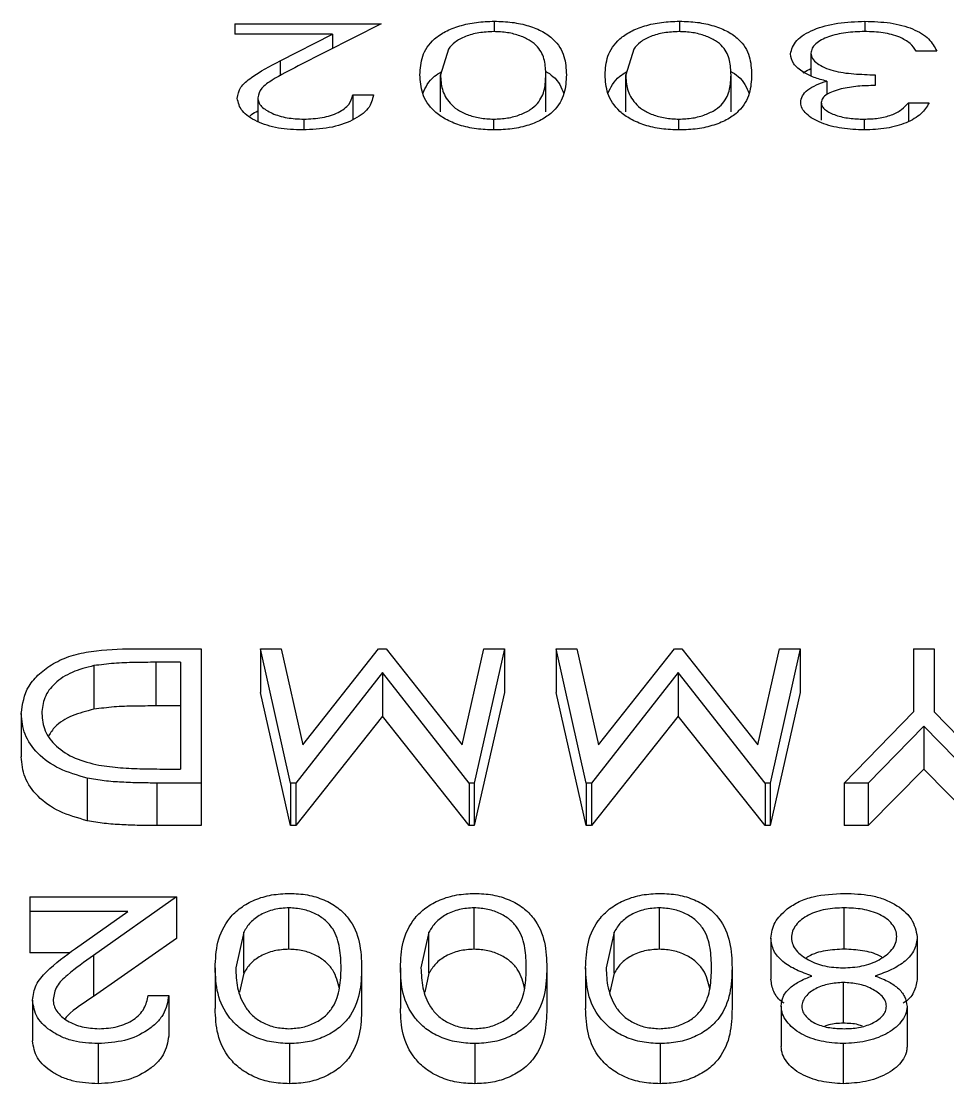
# Model space of a CAD drawing. Header units: millimetres. Extents: x -69706 to 52883, y -6882 to 68885.
# Drawn here: x 6770.5 to 6819.4, y 64374.3 to 64430.4 of the extents above; entities that cross this region are included whole.
import ezdxf

# ---------------------------------------------------------------- set-up
doc = ezdxf.new("R2010")
doc.units = ezdxf.units.MM
doc.layers.add('B2F-H-EQ-P-T20001$0$M-HVAC-EQPM', color=134, linetype='Continuous')

# ---------------------------------------------------------------- blocks, each defined once
blk = doc.blocks.new('B2F-H-EQ-P-T20001$0$CH-B2C-05、09-1000RT_20201019')
at = {"color": 0, "linetype": 'Continuous', "lineweight": 25}
for p, q in [((2867.123, 2989.028), (2874.857, 2989.028)), ((2867.123, 2989.028), (2867.123, 2988.481)), ((2874.857, 2989.028), (2870.479, 2986.803)), ((2880.834, 2989.165), (2880.834, 2988.604)), ((2890.617, 2989.165), (2890.617, 2988.604)), ((2900.409, 2989.165), (2900.409, 2988.611)), ((2872.294, 2988.481), (2867.123, 2988.481)), ((2869.523, 2987.071), (2872.294, 2988.481)), ((2872.294, 2988.481), (2872.294, 2987.725)), ((2878.413, 2987.697), (2877.991, 2986.333)), ((2888.196, 2987.697), (2887.774, 2986.333)), ((2904.206, 2987.586), (2903.12, 2987.586)), ((2869.523, 2987.071), (2869.523, 2986.285)), ((2877.991, 2984.375), (2877.991, 2986.333)), ((2883.554, 2984.375), (2883.554, 2986.333)), ((2887.774, 2984.375), (2887.774, 2986.333)), ((2893.337, 2984.375), (2893.337, 2986.333)), ((2898.399, 2986.004), (2898.399, 2985.298)), ((2900.949, 2986.333), (2900.949, 2985.772)), ((2868.344, 2985.123), (2868.344, 2983.86)), ((2873.364, 2985.277), (2874.45, 2985.277)), ((2873.364, 2985.277), (2873.364, 2983.961)), ((2898.1, 2984.869), (2898.1, 2983.94)), ((2902.713, 2984.852), (2903.799, 2984.852)), ((2902.713, 2984.852), (2902.713, 2983.887)), ((2870.772, 2983.996), (2870.772, 2983.446)), ((2880.8, 2983.437), (2880.8, 2983.996)), ((2890.583, 2983.437), (2890.583, 2983.996)), ((2900.36, 2983.996), (2900.36, 2983.423)), ((2861.759, 2956.03), (2865.346, 2956.03)), ((2865.346, 2956.03), (2865.346, 2948.937)), ((2870.077, 2948.937), (2868.48, 2956.03)), ((2868.48, 2956.03), (2869.572, 2956.03)), ((2868.48, 2956.03), (2868.48, 2953.719)), ((2869.572, 2956.03), (2870.719, 2950.963)), ((2870.719, 2950.963), (2874.726, 2956.03)), ((2874.726, 2956.03), (2875.116, 2956.03)), ((2875.116, 2956.03), (2879.132, 2950.963)), ((2879.132, 2950.963), (2880.274, 2956.03)), ((2881.37, 2956.03), (2879.778, 2948.937)), ((2880.274, 2956.03), (2881.37, 2956.03)), ((2881.37, 2956.03), (2881.37, 2953.719)), ((2884.098, 2956.03), (2884.098, 2953.719)), ((2885.694, 2948.937), (2884.098, 2956.03)), ((2884.098, 2956.03), (2885.19, 2956.03)), ((2885.19, 2956.03), (2886.337, 2950.963)), ((2886.337, 2950.963), (2890.344, 2956.03)), ((2890.344, 2956.03), (2890.734, 2956.03)), ((2890.734, 2956.03), (2894.749, 2950.963)), ((2894.749, 2950.963), (2895.892, 2956.03)), ((2896.988, 2956.03), (2895.396, 2948.937)), ((2895.892, 2956.03), (2896.988, 2956.03)), ((2896.988, 2956.03), (2896.988, 2953.719)), ((2902.972, 2956.03), (2902.972, 2952.69)), ((2902.972, 2956.03), (2904.057, 2956.03)), ((2904.057, 2956.03), (2904.057, 2952.69)), ((2859.681, 2955.136), (2859.681, 2952.833)), ((2864.26, 2955.314), (2862.948, 2955.314)), ((2862.948, 2955.314), (2862.948, 2953.009)), ((2864.26, 2955.314), (2864.26, 2949.676)), ((2874.925, 2954.775), (2870.344, 2948.937)), ((2879.513, 2948.937), (2874.925, 2954.775)), ((2874.925, 2954.775), (2874.925, 2952.476)), ((2890.543, 2954.775), (2885.961, 2948.937)), ((2890.543, 2954.775), (2890.543, 2952.476)), ((2895.131, 2948.937), (2890.543, 2954.775)), ((2870.077, 2946.691), (2868.48, 2953.719)), ((2881.37, 2953.719), (2879.778, 2946.691)), ((2885.694, 2946.691), (2884.098, 2953.719)), ((2896.988, 2953.719), (2895.396, 2946.691)), ((2864.26, 2953.009), (2862.948, 2953.009)), ((2855.848, 2952.605), (2855.848, 2950.325)), ((2874.925, 2952.476), (2870.344, 2946.691)), ((2879.513, 2946.691), (2874.925, 2952.476)), ((2890.543, 2952.476), (2885.961, 2946.691)), ((2895.131, 2946.691), (2890.543, 2952.476)), ((2899.308, 2948.937), (2902.972, 2952.69)), ((2904.057, 2952.69), (2907.721, 2948.937)), ((2903.515, 2951.949), (2900.578, 2948.937)), ((2906.451, 2948.937), (2903.515, 2951.949)), ((2903.515, 2951.949), (2903.515, 2949.675)), ((2863.457, 2949.676), (2864.26, 2949.676)), ((2903.515, 2949.675), (2900.578, 2946.691)), ((2906.451, 2946.691), (2903.515, 2949.675)), ((2859.335, 2949.197), (2859.335, 2946.949)), ((2863.007, 2948.937), (2863.007, 2946.691)), ((2865.346, 2948.937), (2863.007, 2948.937)), ((2865.346, 2948.937), (2865.346, 2946.691)), ((2870.344, 2948.937), (2870.077, 2948.937)), ((2870.077, 2948.937), (2870.077, 2946.691)), ((2870.344, 2948.937), (2870.344, 2946.691)), ((2879.778, 2948.937), (2879.513, 2948.937)), ((2879.513, 2948.937), (2879.513, 2946.691)), ((2879.778, 2948.937), (2879.778, 2946.691)), ((2885.694, 2948.937), (2885.694, 2946.691)), ((2885.961, 2948.937), (2885.694, 2948.937)), ((2885.961, 2948.937), (2885.961, 2946.691)), ((2895.131, 2948.937), (2895.131, 2946.691)), ((2895.396, 2948.937), (2895.131, 2948.937)), ((2895.396, 2948.937), (2895.396, 2946.691)), ((2900.578, 2948.937), (2899.308, 2948.937)), ((2899.308, 2948.937), (2899.308, 2946.691)), ((2900.578, 2948.937), (2900.578, 2946.691)), ((2865.346, 2946.691), (2863.007, 2946.691)), ((2870.344, 2946.691), (2870.077, 2946.691)), ((2879.778, 2946.691), (2879.513, 2946.691)), ((2885.961, 2946.691), (2885.694, 2946.691)), ((2895.396, 2946.691), (2895.131, 2946.691)), ((2900.578, 2946.691), (2899.308, 2946.691)), ((2856.309, 2942.92), (2856.309, 2942.158)), ((2856.309, 2942.92), (2864.043, 2942.92)), ((2864.043, 2942.92), (2859.665, 2939.827)), ((2864.043, 2942.92), (2864.043, 2940.729)), ((2869.987, 2940.162), (2869.987, 2942.348)), ((2879.77, 2940.162), (2879.77, 2942.348)), ((2889.553, 2940.162), (2889.553, 2942.348)), ((2899.312, 2940.162), (2899.312, 2942.348)), ((2861.48, 2942.158), (2856.309, 2942.158)), ((2856.309, 2942.158), (2856.309, 2939.973)), ((2858.709, 2940.199), (2861.48, 2942.158)), ((2864.043, 2940.729), (2859.665, 2937.664)), ((2867.6, 2941.067), (2867.178, 2939.178)), ((2867.6, 2938.893), (2867.6, 2941.067)), ((2877.383, 2941.067), (2876.961, 2939.178)), ((2877.383, 2938.893), (2877.383, 2941.067)), ((2887.166, 2941.067), (2886.744, 2939.178)), ((2887.166, 2938.893), (2887.166, 2941.067)), ((2895.441, 2940.748), (2895.441, 2938.576)), ((2903.175, 2940.809), (2903.175, 2938.637)), ((2858.427, 2939.973), (2856.309, 2939.973)), ((2859.665, 2939.827), (2859.665, 2937.664)), ((2866.092, 2939.181), (2866.092, 2937.024)), ((2867.6, 2938.893), (2867.374, 2937.892)), ((2873.826, 2939.181), (2873.826, 2937.024)), ((2875.875, 2939.181), (2875.875, 2937.024)), ((2877.383, 2938.893), (2877.157, 2937.892)), ((2883.609, 2939.181), (2883.609, 2937.024)), ((2885.658, 2939.181), (2885.658, 2937.024)), ((2887.166, 2938.893), (2886.94, 2937.892)), ((2893.392, 2939.181), (2893.392, 2937.024)), ((2899.272, 2936.253), (2899.272, 2938.403)), ((2862.551, 2937.723), (2863.636, 2937.723)), ((2863.636, 2937.723), (2863.636, 2935.579)), ((2856.445, 2937.467), (2856.445, 2935.325)), ((2895.984, 2937.161), (2895.984, 2935.022)), ((2902.633, 2937.14), (2902.633, 2935.001)), ((2859.903, 2935.179), (2859.903, 2933.058)), ((2870.021, 2935.179), (2870.021, 2933.058)), ((2879.804, 2935.179), (2879.804, 2933.058)), ((2889.587, 2935.179), (2889.587, 2933.058)), ((2899.253, 2935.179), (2899.253, 2933.058))]:
    blk.add_line(p, q, dxfattribs=at)
for points, knots in [([(2876.906, 2986.336), (2876.924, 2986.664), (2876.961, 2987.321), (2877.465, 2988.109), (2878.224, 2988.634), (2878.983, 2988.935), (2879.875, 2989.131), (2880.515, 2989.153), (2880.834, 2989.165)], [0, 0, 0, 0, 0.250276, 0.499673, 0.624775, 0.74983, 0.874943, 1, 1, 1, 1]), ([(2880.834, 2989.165), (2881.152, 2989.154), (2881.787, 2989.133), (2882.67, 2988.935), (2883.415, 2988.631), (2884.142, 2988.101), (2884.595, 2987.312), (2884.625, 2986.661), (2884.64, 2986.336)], [0, 0, 0, 0, 0.125063, 0.250142, 0.375142, 0.500248, 0.749668, 1, 1, 1, 1]), ([(2886.689, 2986.336), (2886.707, 2986.664), (2886.744, 2987.321), (2887.248, 2988.109), (2888.007, 2988.634), (2888.766, 2988.935), (2889.658, 2989.131), (2890.297, 2989.153), (2890.617, 2989.165)], [0, 0, 0, 0, 0.250276, 0.499673, 0.624778, 0.74983, 0.874946, 1, 1, 1, 1]), ([(2890.617, 2989.165), (2890.935, 2989.154), (2891.57, 2989.133), (2892.453, 2988.935), (2893.198, 2988.631), (2893.925, 2988.101), (2894.378, 2987.312), (2894.408, 2986.661), (2894.423, 2986.336)], [0, 0, 0, 0, 0.125063, 0.250141, 0.375142, 0.500247, 0.749668, 1, 1, 1, 1]), ([(2896.472, 2987.436), (2896.54, 2987.682), (2896.643, 2988.054), (2897.187, 2988.465), (2897.864, 2988.813), (2898.96, 2989.108), (2899.926, 2989.146), (2900.409, 2989.165)], [0, 0, 0, 0, 0.24912, 0.376528, 0.500187, 0.749942, 1, 1, 1, 1]), ([(2900.409, 2989.165), (2900.859, 2989.149), (2901.759, 2989.119), (2902.981, 2988.792), (2903.859, 2988.252), (2904.09, 2987.808), (2904.206, 2987.586)], [0, 0, 0, 0, 0.25018, 0.5, 0.749724, 1, 1, 1, 1]), ([(2880.8, 2988.618), (2880.535, 2988.605), (2880, 2988.579), (2879.289, 2988.373), (2878.729, 2988.073), (2878.519, 2987.823), (2878.413, 2987.697)], [0, 0, 0, 0, 0.248059, 0.500072, 0.750235, 1, 1, 1, 1]), ([(2883.554, 2986.333), (2883.545, 2986.586), (2883.526, 2987.091), (2883.262, 2987.715), (2882.756, 2988.149), (2882.207, 2988.404), (2881.541, 2988.583), (2881.047, 2988.606), (2880.8, 2988.618)], [0, 0, 0, 0, 0.250118, 0.499585, 0.624688, 0.749789, 0.874899, 1, 1, 1, 1]), ([(2890.583, 2988.618), (2890.318, 2988.605), (2889.783, 2988.579), (2889.072, 2988.373), (2888.512, 2988.073), (2888.301, 2987.823), (2888.196, 2987.697)], [0, 0, 0, 0, 0.24805, 0.500072, 0.750235, 1, 1, 1, 1]), ([(2893.337, 2986.333), (2893.328, 2986.586), (2893.309, 2987.091), (2893.045, 2987.715), (2892.539, 2988.149), (2891.99, 2988.404), (2891.324, 2988.583), (2890.83, 2988.606), (2890.583, 2988.618)], [0, 0, 0, 0, 0.250118, 0.499585, 0.624688, 0.749789, 0.874899, 1, 1, 1, 1]), ([(2900.392, 2988.618), (2900.056, 2988.609), (2899.386, 2988.59), (2898.605, 2988.406), (2898.105, 2988.18), (2897.798, 2987.977), (2897.593, 2987.739), (2897.569, 2987.568), (2897.557, 2987.482)], [0, 0, 0, 0, 0.250132, 0.499505, 0.624732, 0.749874, 0.874894, 1, 1, 1, 1]), ([(2902.247, 2988.329), (2901.963, 2988.418), (2901.394, 2988.595), (2900.726, 2988.61), (2900.392, 2988.618)], [0, 0, 0, 0, 0.499256, 1, 1, 1, 1]), ([(2903.12, 2987.586), (2903.03, 2987.727), (2902.849, 2988.009), (2902.447, 2988.223), (2902.247, 2988.329)], [0, 0, 0, 0, 0.501094, 1, 1, 1, 1]), ([(2897.157, 2986.471), (2896.959, 2986.617), (2896.564, 2986.908), (2896.503, 2987.26), (2896.472, 2987.436)], [0, 0, 0, 0, 0.500159, 1, 1, 1, 1]), ([(2897.557, 2987.482), (2897.574, 2987.386), (2897.609, 2987.192), (2897.879, 2986.93), (2898.257, 2986.711), (2898.887, 2986.49), (2899.821, 2986.371), (2900.573, 2986.346), (2900.949, 2986.333)], [0, 0, 0, 0, 0.12483, 0.249784, 0.375022, 0.499889, 0.749411, 1, 1, 1, 1]), ([(2897.557, 2987.482), (2897.557, 2987.155), (2897.557, 2986.753), (2897.557, 2986.351), (2897.557, 2986.277)], [0, 0, 0, 0, 0.81547, 1, 1, 1, 1]), ([(2867.259, 2985.092), (2867.296, 2985.291), (2867.37, 2985.69), (2868.192, 2986.374), (2868.99, 2986.792), (2869.523, 2987.071)], [0, 0, 0, 0, 0.249425, 0.499129, 1, 1, 1, 1]), ([(2870.479, 2986.803), (2870.009, 2986.563), (2869.304, 2986.205), (2868.471, 2985.645), (2868.386, 2985.297), (2868.344, 2985.123)], [0, 0, 0, 0, 0.501239, 0.751104, 1, 1, 1, 1]), ([(2883.534, 2986.534), (2883.674, 2986.443), (2884.201, 2986.1), (2884.379, 2985.665), (2884.51, 2985.346)], [0, 0, 0, 0, 0.266725, 1, 1, 1, 1]), ([(2893.317, 2986.534), (2893.457, 2986.443), (2893.984, 2986.1), (2894.162, 2985.665), (2894.293, 2985.346)], [0, 0, 0, 0, 0.266725, 1, 1, 1, 1]), ([(2897.149, 2986.441), (2897.166, 2986.456), (2897.272, 2986.542), (2897.428, 2986.608), (2897.557, 2986.664)], [0, 0, 0, 0, 0.16433, 1, 1, 1, 1]), ([(2880.834, 2983.422), (2880.514, 2983.434), (2879.874, 2983.456), (2878.98, 2983.663), (2878.223, 2983.982), (2877.471, 2984.532), (2876.961, 2985.344), (2876.924, 2986.004), (2876.906, 2986.336)], [0, 0, 0, 0, 0.12507, 0.250163, 0.375199, 0.500324, 0.749718, 1, 1, 1, 1]), ([(2877.053, 2985.351), (2877.199, 2985.672), (2877.391, 2986.095), (2877.917, 2986.423), (2878.044, 2986.502)], [0, 0, 0, 0, 0.759633, 1, 1, 1, 1]), ([(2877.991, 2986.333), (2878.006, 2986.079), (2878.034, 2985.57), (2878.359, 2984.942), (2878.855, 2984.492), (2879.394, 2984.22), (2880.06, 2984.034), (2880.554, 2984.009), (2880.8, 2983.996)], [0, 0, 0, 0, 0.250015, 0.499612, 0.624708, 0.749791, 0.874897, 1, 1, 1, 1]), ([(2880.8, 2983.996), (2881.047, 2984.008), (2881.541, 2984.032), (2882.208, 2984.219), (2882.754, 2984.485), (2883.259, 2984.934), (2883.525, 2985.572), (2883.545, 2986.079), (2883.554, 2986.333)], [0, 0, 0, 0, 0.125115, 0.25023, 0.375342, 0.500464, 0.749889, 1, 1, 1, 1]), ([(2884.64, 2986.336), (2884.625, 2986.007), (2884.595, 2985.353), (2884.153, 2984.537), (2883.419, 2983.985), (2882.672, 2983.666), (2881.788, 2983.457), (2881.152, 2983.434), (2880.834, 2983.422)], [0, 0, 0, 0, 0.250347, 0.499728, 0.624823, 0.749852, 0.874971, 1, 1, 1, 1]), ([(2890.617, 2983.422), (2890.297, 2983.434), (2889.657, 2983.456), (2888.763, 2983.663), (2888.006, 2983.982), (2887.254, 2984.532), (2886.744, 2985.344), (2886.707, 2986.004), (2886.689, 2986.336)], [0, 0, 0, 0, 0.125066, 0.250163, 0.375199, 0.500324, 0.749718, 1, 1, 1, 1]), ([(2886.836, 2985.351), (2886.982, 2985.672), (2887.174, 2986.095), (2887.7, 2986.423), (2887.827, 2986.502)], [0, 0, 0, 0, 0.759633, 1, 1, 1, 1]), ([(2887.774, 2986.333), (2887.789, 2986.079), (2887.817, 2985.57), (2888.142, 2984.942), (2888.638, 2984.492), (2889.177, 2984.22), (2889.843, 2984.034), (2890.337, 2984.009), (2890.583, 2983.996)], [0, 0, 0, 0, 0.250015, 0.499613, 0.624708, 0.749792, 0.874902, 1, 1, 1, 1]), ([(2890.583, 2983.996), (2890.83, 2984.008), (2891.324, 2984.032), (2891.991, 2984.219), (2892.537, 2984.485), (2893.042, 2984.934), (2893.308, 2985.572), (2893.328, 2986.079), (2893.337, 2986.333)], [0, 0, 0, 0, 0.125115, 0.25023, 0.375345, 0.500465, 0.749889, 1, 1, 1, 1]), ([(2894.423, 2986.336), (2894.408, 2986.007), (2894.378, 2985.353), (2893.936, 2984.537), (2893.202, 2983.985), (2892.455, 2983.666), (2891.571, 2983.457), (2890.935, 2983.434), (2890.617, 2983.422)], [0, 0, 0, 0, 0.250347, 0.499729, 0.624824, 0.749852, 0.874971, 1, 1, 1, 1]), ([(2897.015, 2984.871), (2897.031, 2984.989), (2897.065, 2985.226), (2897.368, 2985.55), (2897.826, 2985.815), (2898.208, 2985.941), (2898.399, 2986.004)], [0, 0, 0, 0, 0.249836, 0.499579, 0.749597, 1, 1, 1, 1]), ([(2898.399, 2986.004), (2898.164, 2986.062), (2897.693, 2986.178), (2897.335, 2986.373), (2897.157, 2986.471)], [0, 0, 0, 0, 0.500135, 1, 1, 1, 1]), ([(2900.949, 2985.772), (2900.642, 2985.764), (2900.028, 2985.75), (2899.278, 2985.628), (2898.735, 2985.476), (2898.392, 2985.314), (2898.149, 2985.11), (2898.116, 2984.949), (2898.1, 2984.869)], [0, 0, 0, 0, 0.250309, 0.500424, 0.634357, 0.750546, 0.875359, 1, 1, 1, 1]), ([(2870.716, 2983.422), (2870.278, 2983.439), (2869.62, 2983.464), (2868.819, 2983.66), (2868.122, 2983.935), (2867.413, 2984.404), (2867.31, 2984.863), (2867.259, 2985.092)], [0, 0, 0, 0, 0.249982, 0.375968, 0.50081, 0.750668, 1, 1, 1, 1]), ([(2868.344, 2985.123), (2868.346, 2985.083), (2868.35, 2985.005), (2868.403, 2984.85), (2868.528, 2984.663), (2868.782, 2984.466), (2869.204, 2984.243), (2869.869, 2984.034), (2870.471, 2984.009), (2870.772, 2983.996)], [0, 0, 0, 0, 0.062689, 0.125358, 0.250483, 0.37566, 0.500891, 0.750254, 1, 1, 1, 1]), ([(2874.45, 2985.277), (2874.393, 2985.028), (2874.307, 2984.653), (2873.822, 2984.215), (2873.191, 2983.84), (2872.149, 2983.487), (2871.194, 2983.444), (2870.716, 2983.422)], [0, 0, 0, 0, 0.249743, 0.374892, 0.500713, 0.750251, 1, 1, 1, 1]), ([(2870.772, 2983.996), (2871.103, 2984.01), (2871.6, 2984.031), (2872.2, 2984.184), (2872.596, 2984.343), (2872.92, 2984.541), (2873.24, 2984.848), (2873.315, 2985.106), (2873.364, 2985.277)], [0, 0, 0, 0, 0.249531, 0.374229, 0.499823, 0.625002, 0.750178, 1, 1, 1, 1]), ([(2900.375, 2983.422), (2899.974, 2983.44), (2899.174, 2983.476), (2898.254, 2983.719), (2897.657, 2984.003), (2897.309, 2984.263), (2897.061, 2984.556), (2897.03, 2984.766), (2897.015, 2984.871)], [0, 0, 0, 0, 0.249842, 0.499522, 0.624677, 0.749811, 0.874914, 1, 1, 1, 1]), ([(2898.1, 2984.869), (2898.11, 2984.801), (2898.131, 2984.665), (2898.311, 2984.48), (2898.566, 2984.325), (2898.975, 2984.157), (2899.583, 2984.02), (2900.101, 2984.004), (2900.36, 2983.996)], [0, 0, 0, 0, 0.124997, 0.24989, 0.374997, 0.500209, 0.749811, 1, 1, 1, 1]), ([(2900.36, 2983.996), (2900.615, 2984.005), (2901.125, 2984.023), (2901.834, 2984.198), (2902.368, 2984.494), (2902.598, 2984.733), (2902.713, 2984.852)], [0, 0, 0, 0, 0.250171, 0.499747, 0.749524, 1, 1, 1, 1]), ([(2903.799, 2984.852), (2903.677, 2984.654), (2903.434, 2984.257), (2902.626, 2983.781), (2901.563, 2983.471), (2900.771, 2983.438), (2900.375, 2983.422)], [0, 0, 0, 0, 0.250297, 0.499999, 0.74985, 1, 1, 1, 1]), ([(2867.916, 2984.152), (2867.944, 2984.18), (2868.051, 2984.287), (2868.22, 2984.369), (2868.344, 2984.43)], [0, 0, 0, 0, 0.266039, 1, 1, 1, 1]), ([(2855.848, 2952.605), (2855.917, 2953.105), (2856.021, 2953.856), (2856.781, 2954.717), (2857.525, 2955.271), (2858.466, 2955.682), (2859.893, 2955.989), (2861.013, 2956.013), (2861.759, 2956.03)], [0, 0, 0, 0, 0.250361, 0.37587, 0.501148, 0.626112, 0.750865, 1, 1, 1, 1]), ([(2859.681, 2955.136), (2859.285, 2955.035), (2858.491, 2954.834), (2857.578, 2954.224), (2857.014, 2953.452), (2856.96, 2952.886), (2856.933, 2952.603)], [0, 0, 0, 0, 0.249009, 0.498618, 0.748976, 1, 1, 1, 1]), ([(2862.948, 2955.314), (2862.58, 2955.311), (2861.847, 2955.306), (2860.75, 2955.275), (2860.037, 2955.182), (2859.681, 2955.136)], [0, 0, 0, 0, 0.336635, 0.669391, 1, 1, 1, 1]), ([(2862.948, 2953.009), (2862.58, 2953.007), (2861.847, 2953.002), (2860.75, 2952.971), (2860.037, 2952.879), (2859.681, 2952.833)], [0, 0, 0, 0, 0.336667, 0.669445, 1, 1, 1, 1]), ([(2859.335, 2949.197), (2858.826, 2949.343), (2857.806, 2949.635), (2856.66, 2950.473), (2855.954, 2951.498), (2855.883, 2952.236), (2855.848, 2952.605)], [0, 0, 0, 0, 0.249018, 0.498574, 0.748952, 1, 1, 1, 1]), ([(2856.933, 2952.603), (2856.964, 2952.298), (2857.026, 2951.688), (2857.653, 2950.852), (2858.653, 2950.194), (2859.514, 2949.983), (2859.944, 2949.878)], [0, 0, 0, 0, 0.250979, 0.501357, 0.750967, 1, 1, 1, 1]), ([(2859.681, 2952.833), (2859.288, 2952.733), (2858.503, 2952.531), (2857.662, 2952.017), (2857.403, 2951.601), (2857.305, 2951.442)], [0, 0, 0, 0, 0.38262, 0.765097, 1, 1, 1, 1]), ([(2859.335, 2946.949), (2858.826, 2947.093), (2857.808, 2947.381), (2856.661, 2948.211), (2855.954, 2949.228), (2855.883, 2949.959), (2855.848, 2950.325)], [0, 0, 0, 0, 0.250009, 0.499811, 0.74975, 1, 1, 1, 1]), ([(2859.944, 2949.878), (2860.325, 2949.827), (2861.092, 2949.725), (2862.271, 2949.686), (2863.06, 2949.679), (2863.457, 2949.676)], [0, 0, 0, 0, 0.329492, 0.662878, 1, 1, 1, 1]), ([(2863.007, 2948.937), (2862.699, 2948.939), (2862.081, 2948.942), (2861.157, 2948.977), (2860.232, 2949.037), (2859.634, 2949.144), (2859.335, 2949.197)], [0, 0, 0, 0, 0.250038, 0.500061, 0.75008, 1, 1, 1, 1]), ([(2863.007, 2946.691), (2862.699, 2946.692), (2862.081, 2946.695), (2861.157, 2946.73), (2860.232, 2946.79), (2859.634, 2946.896), (2859.335, 2946.949)], [0, 0, 0, 0, 0.250078, 0.500136, 0.750164, 1, 1, 1, 1]), ([(2866.092, 2939.181), (2866.111, 2939.636), (2866.148, 2940.543), (2866.65, 2941.638), (2867.409, 2942.369), (2868.168, 2942.789), (2869.06, 2943.064), (2869.701, 2943.095), (2870.021, 2943.11)], [0, 0, 0, 0, 0.251139, 0.501151, 0.626282, 0.751065, 0.875636, 1, 1, 1, 1]), ([(2870.021, 2943.11), (2870.338, 2943.096), (2870.974, 2943.066), (2871.857, 2942.79), (2872.602, 2942.366), (2873.329, 2941.626), (2873.781, 2940.531), (2873.811, 2939.632), (2873.826, 2939.181)], [0, 0, 0, 0, 0.124359, 0.248894, 0.373626, 0.498785, 0.74883, 1, 1, 1, 1]), ([(2875.875, 2939.181), (2875.894, 2939.636), (2875.931, 2940.543), (2876.433, 2941.638), (2877.192, 2942.369), (2877.951, 2942.789), (2878.843, 2943.064), (2879.484, 2943.095), (2879.804, 2943.11)], [0, 0, 0, 0, 0.251139, 0.501148, 0.62628, 0.751062, 0.875633, 1, 1, 1, 1]), ([(2879.804, 2943.11), (2880.121, 2943.096), (2880.757, 2943.066), (2881.64, 2942.79), (2882.385, 2942.366), (2883.112, 2941.626), (2883.564, 2940.531), (2883.594, 2939.632), (2883.609, 2939.181)], [0, 0, 0, 0, 0.124359, 0.248891, 0.373626, 0.498783, 0.748829, 1, 1, 1, 1]), ([(2885.658, 2939.181), (2885.677, 2939.636), (2885.714, 2940.543), (2886.216, 2941.638), (2886.975, 2942.369), (2887.734, 2942.789), (2888.626, 2943.064), (2889.267, 2943.095), (2889.587, 2943.11)], [0, 0, 0, 0, 0.251139, 0.501148, 0.62628, 0.751065, 0.875633, 1, 1, 1, 1]), ([(2889.587, 2943.11), (2889.904, 2943.096), (2890.54, 2943.066), (2891.423, 2942.79), (2892.168, 2942.366), (2892.895, 2941.626), (2893.347, 2940.531), (2893.377, 2939.632), (2893.392, 2939.181)], [0, 0, 0, 0, 0.124359, 0.248894, 0.373626, 0.498785, 0.748829, 1, 1, 1, 1]), ([(2896.304, 2942.295), (2896.506, 2942.43), (2896.909, 2942.699), (2897.928, 2943.041), (2898.765, 2943.083), (2899.323, 2943.11)], [0, 0, 0, 0, 0.25085, 0.501231, 1, 1, 1, 1]), ([(2899.323, 2943.11), (2899.795, 2943.093), (2900.503, 2943.067), (2901.392, 2942.832), (2902.175, 2942.464), (2902.967, 2941.804), (2903.106, 2941.141), (2903.175, 2940.809)], [0, 0, 0, 0, 0.249228, 0.374367, 0.499538, 0.749859, 1, 1, 1, 1]), ([(2869.987, 2942.348), (2869.721, 2942.33), (2869.185, 2942.294), (2868.474, 2942.006), (2867.915, 2941.589), (2867.705, 2941.241), (2867.6, 2941.067)], [0, 0, 0, 0, 0.247071, 0.498943, 0.749327, 1, 1, 1, 1]), ([(2872.741, 2939.178), (2872.731, 2939.528), (2872.712, 2940.226), (2872.449, 2941.09), (2871.943, 2941.695), (2871.394, 2942.049), (2870.728, 2942.298), (2870.234, 2942.332), (2869.987, 2942.348)], [0, 0, 0, 0, 0.250869, 0.50098, 0.626154, 0.751035, 0.875625, 1, 1, 1, 1]), ([(2879.77, 2942.348), (2879.504, 2942.33), (2878.968, 2942.294), (2878.257, 2942.006), (2877.698, 2941.589), (2877.488, 2941.241), (2877.383, 2941.067)], [0, 0, 0, 0, 0.247073, 0.498946, 0.749325, 1, 1, 1, 1]), ([(2882.524, 2939.178), (2882.514, 2939.528), (2882.495, 2940.226), (2882.232, 2941.09), (2881.726, 2941.694), (2881.177, 2942.049), (2880.511, 2942.298), (2880.017, 2942.332), (2879.77, 2942.348)], [0, 0, 0, 0, 0.250868, 0.500978, 0.626154, 0.751031, 0.875621, 1, 1, 1, 1]), ([(2889.553, 2942.348), (2889.287, 2942.33), (2888.751, 2942.294), (2888.04, 2942.006), (2887.481, 2941.589), (2887.271, 2941.241), (2887.166, 2941.067)], [0, 0, 0, 0, 0.24708, 0.498944, 0.749327, 1, 1, 1, 1]), ([(2892.307, 2939.178), (2892.297, 2939.528), (2892.278, 2940.226), (2892.015, 2941.09), (2891.509, 2941.694), (2890.96, 2942.049), (2890.294, 2942.298), (2889.8, 2942.332), (2889.553, 2942.348)], [0, 0, 0, 0, 0.250869, 0.50098, 0.626158, 0.751035, 0.875625, 1, 1, 1, 1]), ([(2895.441, 2940.748), (2895.479, 2941.035), (2895.555, 2941.61), (2896.054, 2942.067), (2896.304, 2942.295)], [0, 0, 0, 0, 0.500397, 1, 1, 1, 1]), ([(2899.312, 2942.348), (2898.979, 2942.335), (2898.313, 2942.309), (2897.539, 2942.05), (2897.052, 2941.73), (2896.757, 2941.444), (2896.559, 2941.115), (2896.538, 2940.879), (2896.527, 2940.761)], [0, 0, 0, 0, 0.249198, 0.497931, 0.623201, 0.748667, 0.874234, 1, 1, 1, 1]), ([(2902.09, 2940.832), (2902.078, 2940.948), (2902.054, 2941.179), (2901.849, 2941.498), (2901.563, 2941.78), (2901.06, 2942.077), (2900.292, 2942.308), (2899.639, 2942.335), (2899.312, 2942.348)], [0, 0, 0, 0, 0.125716, 0.251279, 0.376694, 0.501853, 0.750778, 1, 1, 1, 1]), ([(2897.612, 2938.747), (2897.331, 2938.849), (2896.768, 2939.053), (2896.037, 2939.489), (2895.528, 2940.077), (2895.47, 2940.524), (2895.441, 2940.748)], [0, 0, 0, 0, 0.249834, 0.499645, 0.749485, 1, 1, 1, 1]), ([(2896.527, 2940.761), (2896.539, 2940.647), (2896.565, 2940.417), (2896.833, 2939.992), (2897.4, 2939.569), (2898.273, 2939.231), (2898.924, 2939.196), (2899.249, 2939.178)], [0, 0, 0, 0, 0.125819, 0.251478, 0.501442, 0.750776, 1, 1, 1, 1]), ([(2899.249, 2939.178), (2899.59, 2939.195), (2900.271, 2939.228), (2901.191, 2939.577), (2901.781, 2940.024), (2902.054, 2940.471), (2902.078, 2940.712), (2902.09, 2940.832)], [0, 0, 0, 0, 0.249325, 0.49863, 0.748495, 0.874148, 1, 1, 1, 1]), ([(2903.175, 2940.809), (2903.145, 2940.58), (2903.085, 2940.122), (2902.571, 2939.513), (2901.823, 2939.063), (2901.246, 2938.853), (2900.958, 2938.747)], [0, 0, 0, 0, 0.250451, 0.500426, 0.750195, 1, 1, 1, 1]), ([(2856.445, 2937.467), (2856.482, 2937.742), (2856.556, 2938.29), (2857.377, 2939.234), (2858.176, 2939.813), (2858.709, 2940.199)], [0, 0, 0, 0, 0.250002, 0.499839, 1, 1, 1, 1]), ([(2869.987, 2940.162), (2869.721, 2940.144), (2869.186, 2940.108), (2868.475, 2939.824), (2867.915, 2939.41), (2867.705, 2939.065), (2867.6, 2938.893)], [0, 0, 0, 0, 0.247923, 0.500188, 0.750272, 1, 1, 1, 1]), ([(2872.651, 2938.094), (2872.57, 2938.424), (2872.446, 2938.927), (2871.941, 2939.514), (2871.393, 2939.866), (2870.727, 2940.112), (2870.234, 2940.146), (2869.987, 2940.162)], [0, 0, 0, 0, 0.324692, 0.493529, 0.662349, 0.831177, 1, 1, 1, 1]), ([(2879.77, 2940.162), (2879.504, 2940.144), (2878.969, 2940.108), (2878.258, 2939.824), (2877.698, 2939.41), (2877.488, 2939.065), (2877.383, 2938.893)], [0, 0, 0, 0, 0.247925, 0.500192, 0.750271, 1, 1, 1, 1]), ([(2882.434, 2938.094), (2882.353, 2938.424), (2882.229, 2938.927), (2881.724, 2939.514), (2881.176, 2939.866), (2880.51, 2940.112), (2880.017, 2940.146), (2879.77, 2940.162)], [0, 0, 0, 0, 0.324689, 0.493529, 0.662343, 0.831171, 1, 1, 1, 1]), ([(2889.553, 2940.162), (2889.287, 2940.144), (2888.752, 2940.108), (2888.041, 2939.824), (2887.481, 2939.41), (2887.271, 2939.065), (2887.166, 2938.893)], [0, 0, 0, 0, 0.247932, 0.500189, 0.750272, 1, 1, 1, 1]), ([(2892.217, 2938.094), (2892.136, 2938.424), (2892.012, 2938.927), (2891.507, 2939.514), (2890.959, 2939.866), (2890.293, 2940.112), (2889.8, 2940.146), (2889.553, 2940.162)], [0, 0, 0, 0, 0.324692, 0.493533, 0.662348, 0.831177, 1, 1, 1, 1]), ([(2899.312, 2940.162), (2898.981, 2940.147), (2898.32, 2940.118), (2897.625, 2939.913), (2897.345, 2939.725), (2897.304, 2939.697)], [0, 0, 0, 0, 0.461125, 0.920673, 1, 1, 1, 1]), ([(2901.31, 2939.731), (2901.266, 2939.758), (2900.978, 2939.936), (2900.285, 2940.117), (2899.637, 2940.147), (2899.312, 2940.162)], [0, 0, 0, 0, 0.083218, 0.541027, 1, 1, 1, 1]), ([(2859.665, 2939.827), (2859.195, 2939.496), (2858.489, 2939), (2857.657, 2938.228), (2857.573, 2937.749), (2857.53, 2937.51)], [0, 0, 0, 0, 0.500563, 0.750484, 1, 1, 1, 1]), ([(2870.021, 2935.179), (2869.7, 2935.195), (2869.059, 2935.227), (2868.166, 2935.509), (2867.408, 2935.945), (2866.656, 2936.699), (2866.147, 2937.813), (2866.111, 2938.725), (2866.092, 2939.181)], [0, 0, 0, 0, 0.124377, 0.248938, 0.373707, 0.498859, 0.748885, 1, 1, 1, 1]), ([(2867.178, 2939.178), (2867.192, 2938.827), (2867.22, 2938.126), (2867.545, 2937.262), (2868.041, 2936.645), (2868.579, 2936.272), (2869.246, 2936.016), (2869.74, 2935.982), (2869.987, 2935.965)], [0, 0, 0, 0, 0.250786, 0.500974, 0.626155, 0.751047, 0.875628, 1, 1, 1, 1]), ([(2869.987, 2935.965), (2870.234, 2935.981), (2870.728, 2936.014), (2871.395, 2936.27), (2871.941, 2936.635), (2872.446, 2937.252), (2872.711, 2938.128), (2872.731, 2938.828), (2872.741, 2939.178)], [0, 0, 0, 0, 0.124382, 0.248971, 0.37386, 0.499057, 0.74912, 1, 1, 1, 1]), ([(2873.826, 2939.181), (2873.811, 2938.729), (2873.781, 2937.826), (2873.34, 2936.706), (2872.606, 2935.95), (2871.859, 2935.513), (2870.975, 2935.227), (2870.339, 2935.195), (2870.021, 2935.179)], [0, 0, 0, 0, 0.251168, 0.501182, 0.626319, 0.75109, 0.875671, 1, 1, 1, 1]), ([(2879.804, 2935.179), (2879.483, 2935.195), (2878.842, 2935.227), (2877.948, 2935.509), (2877.191, 2935.945), (2876.439, 2936.699), (2875.93, 2937.813), (2875.894, 2938.725), (2875.875, 2939.181)], [0, 0, 0, 0, 0.124381, 0.248938, 0.373709, 0.498861, 0.748886, 1, 1, 1, 1]), ([(2876.961, 2939.178), (2876.975, 2938.827), (2877.003, 2938.126), (2877.328, 2937.262), (2877.824, 2936.645), (2878.362, 2936.272), (2879.029, 2936.016), (2879.523, 2935.982), (2879.77, 2935.965)], [0, 0, 0, 0, 0.250787, 0.500975, 0.626158, 0.751046, 0.875628, 1, 1, 1, 1]), ([(2879.77, 2935.965), (2880.017, 2935.981), (2880.511, 2936.014), (2881.178, 2936.27), (2881.724, 2936.635), (2882.229, 2937.252), (2882.494, 2938.128), (2882.514, 2938.828), (2882.524, 2939.178)], [0, 0, 0, 0, 0.124382, 0.248975, 0.373861, 0.499057, 0.74912, 1, 1, 1, 1]), ([(2883.609, 2939.181), (2883.594, 2938.729), (2883.564, 2937.826), (2883.123, 2936.706), (2882.389, 2935.95), (2881.642, 2935.513), (2880.758, 2935.227), (2880.122, 2935.195), (2879.804, 2935.179)], [0, 0, 0, 0, 0.251169, 0.501182, 0.626322, 0.751093, 0.87567, 1, 1, 1, 1]), ([(2889.587, 2935.179), (2889.266, 2935.195), (2888.625, 2935.227), (2887.731, 2935.509), (2886.974, 2935.945), (2886.222, 2936.699), (2885.713, 2937.813), (2885.677, 2938.725), (2885.658, 2939.181)], [0, 0, 0, 0, 0.124381, 0.248938, 0.373709, 0.498861, 0.748886, 1, 1, 1, 1]), ([(2886.744, 2939.178), (2886.758, 2938.827), (2886.786, 2938.126), (2887.111, 2937.262), (2887.607, 2936.645), (2888.145, 2936.272), (2888.812, 2936.016), (2889.306, 2935.982), (2889.553, 2935.965)], [0, 0, 0, 0, 0.250785, 0.500974, 0.626155, 0.751042, 0.875624, 1, 1, 1, 1]), ([(2889.553, 2935.965), (2889.8, 2935.981), (2890.294, 2936.014), (2890.961, 2936.27), (2891.507, 2936.635), (2892.012, 2937.252), (2892.277, 2938.128), (2892.297, 2938.828), (2892.307, 2939.178)], [0, 0, 0, 0, 0.124382, 0.248971, 0.373857, 0.499056, 0.74912, 1, 1, 1, 1]), ([(2893.392, 2939.181), (2893.377, 2938.729), (2893.347, 2937.826), (2892.906, 2936.706), (2892.172, 2935.95), (2891.425, 2935.513), (2890.541, 2935.227), (2889.905, 2935.195), (2889.587, 2935.179)], [0, 0, 0, 0, 0.251168, 0.501182, 0.626319, 0.75109, 0.875671, 1, 1, 1, 1]), ([(2896.149, 2937.308), (2896.124, 2937.323), (2895.859, 2937.48), (2895.539, 2937.92), (2895.474, 2938.357), (2895.441, 2938.576)], [0, 0, 0, 0, 0.049925, 0.524801, 1, 1, 1, 1]), ([(2895.984, 2937.161), (2896.005, 2937.336), (2896.048, 2937.685), (2896.432, 2938.144), (2896.884, 2938.436), (2897.289, 2938.628), (2897.504, 2938.707), (2897.612, 2938.747)], [0, 0, 0, 0, 0.250432, 0.500303, 0.750092, 0.875066, 1, 1, 1, 1]), ([(2899.272, 2938.403), (2899.013, 2938.387), (2898.493, 2938.356), (2897.898, 2938.143), (2897.508, 2937.896), (2897.276, 2937.67), (2897.137, 2937.458), (2897.08, 2937.275), (2897.073, 2937.182), (2897.069, 2937.135)], [0, 0, 0, 0, 0.248867, 0.49802, 0.623175, 0.748583, 0.874122, 0.937022, 1, 1, 1, 1]), ([(2901.547, 2937.151), (2901.535, 2937.245), (2901.512, 2937.434), (2901.26, 2937.771), (2900.777, 2938.097), (2900.062, 2938.36), (2899.535, 2938.389), (2899.272, 2938.403)], [0, 0, 0, 0, 0.125642, 0.251185, 0.501193, 0.750719, 1, 1, 1, 1]), ([(2900.958, 2938.747), (2901.177, 2938.665), (2901.617, 2938.502), (2902.157, 2938.134), (2902.556, 2937.672), (2902.607, 2937.317), (2902.633, 2937.14)], [0, 0, 0, 0, 0.249743, 0.499514, 0.749661, 1, 1, 1, 1]), ([(2903.175, 2938.637), (2903.141, 2938.412), (2903.074, 2937.963), (2902.747, 2937.505), (2902.468, 2937.339), (2902.435, 2937.319)], [0, 0, 0, 0, 0.46885, 0.937694, 1, 1, 1, 1]), ([(2863.636, 2937.723), (2863.579, 2937.38), (2863.494, 2936.866), (2863.008, 2936.265), (2862.378, 2935.751), (2861.337, 2935.269), (2860.381, 2935.209), (2859.903, 2935.179)], [0, 0, 0, 0, 0.250835, 0.376627, 0.502198, 0.751276, 1, 1, 1, 1]), ([(2859.958, 2935.965), (2860.29, 2935.984), (2860.787, 2936.012), (2861.387, 2936.222), (2861.783, 2936.439), (2862.107, 2936.712), (2862.427, 2937.133), (2862.501, 2937.487), (2862.551, 2937.723)], [0, 0, 0, 0, 0.248486, 0.37279, 0.498308, 0.623588, 0.749117, 1, 1, 1, 1]), ([(2859.903, 2935.179), (2859.465, 2935.202), (2858.805, 2935.236), (2858.005, 2935.505), (2857.307, 2935.882), (2856.599, 2936.524), (2856.496, 2937.153), (2856.445, 2937.467)], [0, 0, 0, 0, 0.248956, 0.374575, 0.499313, 0.749571, 1, 1, 1, 1]), ([(2857.53, 2937.51), (2857.54, 2937.402), (2857.558, 2937.187), (2857.716, 2936.88), (2857.967, 2936.608), (2858.389, 2936.302), (2859.055, 2936.017), (2859.657, 2935.982), (2859.958, 2935.965)], [0, 0, 0, 0, 0.125783, 0.251435, 0.376905, 0.502261, 0.751183, 1, 1, 1, 1]), ([(2859.665, 2937.664), (2859.166, 2937.347), (2858.604, 2936.989), (2858.194, 2936.542), (2858.148, 2936.492)], [0, 0, 0, 0, 0.886146, 1, 1, 1, 1]), ([(2899.253, 2935.179), (2898.859, 2935.204), (2898.07, 2935.252), (2897.177, 2935.597), (2896.597, 2935.985), (2896.262, 2936.34), (2896.029, 2936.737), (2895.999, 2937.02), (2895.984, 2937.161)], [0, 0, 0, 0, 0.248844, 0.49793, 0.622965, 0.749701, 0.874525, 1, 1, 1, 1]), ([(2870.021, 2933.058), (2869.7, 2933.074), (2869.06, 2933.105), (2868.166, 2933.385), (2867.409, 2933.816), (2866.657, 2934.563), (2866.147, 2935.668), (2866.111, 2936.571), (2866.092, 2937.024)], [0, 0, 0, 0, 0.125067, 0.250166, 0.375197, 0.500316, 0.749729, 1, 1, 1, 1]), ([(2873.826, 2937.024), (2873.811, 2936.575), (2873.781, 2935.68), (2873.339, 2934.57), (2872.605, 2933.821), (2871.858, 2933.389), (2870.974, 2933.105), (2870.339, 2933.074), (2870.021, 2933.058)], [0, 0, 0, 0, 0.250346, 0.499729, 0.624819, 0.749854, 0.874973, 1, 1, 1, 1]), ([(2879.804, 2933.058), (2879.483, 2933.074), (2878.843, 2933.105), (2877.949, 2933.385), (2877.192, 2933.816), (2876.44, 2934.563), (2875.93, 2935.668), (2875.894, 2936.571), (2875.875, 2937.024)], [0, 0, 0, 0, 0.12507, 0.250165, 0.375199, 0.500318, 0.749729, 1, 1, 1, 1]), ([(2883.609, 2937.024), (2883.594, 2936.575), (2883.564, 2935.68), (2883.122, 2934.57), (2882.388, 2933.821), (2881.641, 2933.389), (2880.757, 2933.105), (2880.122, 2933.074), (2879.804, 2933.058)], [0, 0, 0, 0, 0.250347, 0.499729, 0.624822, 0.749857, 0.874973, 1, 1, 1, 1]), ([(2889.587, 2933.058), (2889.266, 2933.074), (2888.626, 2933.105), (2887.732, 2933.385), (2886.975, 2933.816), (2886.223, 2934.563), (2885.713, 2935.668), (2885.677, 2936.571), (2885.658, 2937.024)], [0, 0, 0, 0, 0.12507, 0.250165, 0.375199, 0.500318, 0.749729, 1, 1, 1, 1]), ([(2893.392, 2937.024), (2893.377, 2936.575), (2893.347, 2935.68), (2892.905, 2934.57), (2892.171, 2933.821), (2891.424, 2933.389), (2890.54, 2933.105), (2889.905, 2933.074), (2889.587, 2933.058)], [0, 0, 0, 0, 0.250346, 0.499729, 0.624819, 0.749854, 0.874973, 1, 1, 1, 1]), ([(2897.069, 2937.135), (2897.081, 2937.043), (2897.104, 2936.858), (2897.286, 2936.609), (2897.532, 2936.396), (2897.929, 2936.159), (2898.544, 2935.99), (2899.056, 2935.973), (2899.312, 2935.965)], [0, 0, 0, 0, 0.125587, 0.251085, 0.376487, 0.501684, 0.750531, 1, 1, 1, 1]), ([(2902.633, 2937.14), (2902.616, 2936.996), (2902.582, 2936.708), (2902.323, 2936.313), (2901.971, 2935.961), (2901.369, 2935.579), (2900.453, 2935.248), (2899.653, 2935.202), (2899.253, 2935.179)], [0, 0, 0, 0, 0.125635, 0.251221, 0.376193, 0.501857, 0.751001, 1, 1, 1, 1]), ([(2899.312, 2935.965), (2899.569, 2935.975), (2900.082, 2935.996), (2900.685, 2936.183), (2901.087, 2936.412), (2901.341, 2936.621), (2901.516, 2936.874), (2901.537, 2937.058), (2901.547, 2937.151)], [0, 0, 0, 0, 0.249293, 0.498375, 0.623613, 0.748921, 0.874314, 1, 1, 1, 1]), ([(2899.272, 2936.253), (2899.007, 2936.246), (2898.659, 2936.238), (2898.359, 2936.123), (2898.287, 2936.095)], [0, 0, 0, 0, 0.762121, 1, 1, 1, 1]), ([(2900.282, 2936.093), (2900.205, 2936.122), (2899.897, 2936.24), (2899.54, 2936.247), (2899.272, 2936.253)], [0, 0, 0, 0, 0.248349, 1, 1, 1, 1]), ([(2863.636, 2935.579), (2863.579, 2935.239), (2863.493, 2934.729), (2863.008, 2934.133), (2862.377, 2933.624), (2861.336, 2933.147), (2860.381, 2933.088), (2859.903, 2933.058)], [0, 0, 0, 0, 0.249748, 0.374903, 0.500717, 0.750249, 1, 1, 1, 1]), ([(2859.903, 2933.058), (2859.465, 2933.081), (2858.806, 2933.115), (2858.006, 2933.381), (2857.308, 2933.754), (2856.599, 2934.39), (2856.496, 2935.014), (2856.445, 2935.325)], [0, 0, 0, 0, 0.249978, 0.375972, 0.500812, 0.750671, 1, 1, 1, 1]), ([(2899.253, 2933.058), (2898.859, 2933.082), (2898.071, 2933.131), (2897.178, 2933.471), (2896.597, 2933.857), (2896.262, 2934.209), (2896.028, 2934.603), (2895.999, 2934.882), (2895.984, 2935.022)], [0, 0, 0, 0, 0.249786, 0.499365, 0.624372, 0.751488, 0.875762, 1, 1, 1, 1]), ([(2902.633, 2935.001), (2902.628, 2934.93), (2902.619, 2934.787), (2902.532, 2934.508), (2902.325, 2934.181), (2901.97, 2933.832), (2901.369, 2933.454), (2900.452, 2933.126), (2899.653, 2933.081), (2899.253, 2933.058)], [0, 0, 0, 0, 0.06265, 0.125278, 0.250339, 0.375037, 0.500591, 0.750164, 1, 1, 1, 1])]:
    blk.add_open_spline(points, degree=3, knots=knots, dxfattribs=at)

msp = doc.modelspace()

# ---------------------------------------------------------------- block references
at = {"layer": 'B2F-H-EQ-P-T20001$0$M-HVAC-EQPM'}
msp.add_blockref('B2F-H-EQ-P-T20001$0$CH-B2C-05、09-1000RT_20201019', (3914.631, 61441.218, 8.109), dxfattribs=at)

doc.saveas('drawing.dxf')
